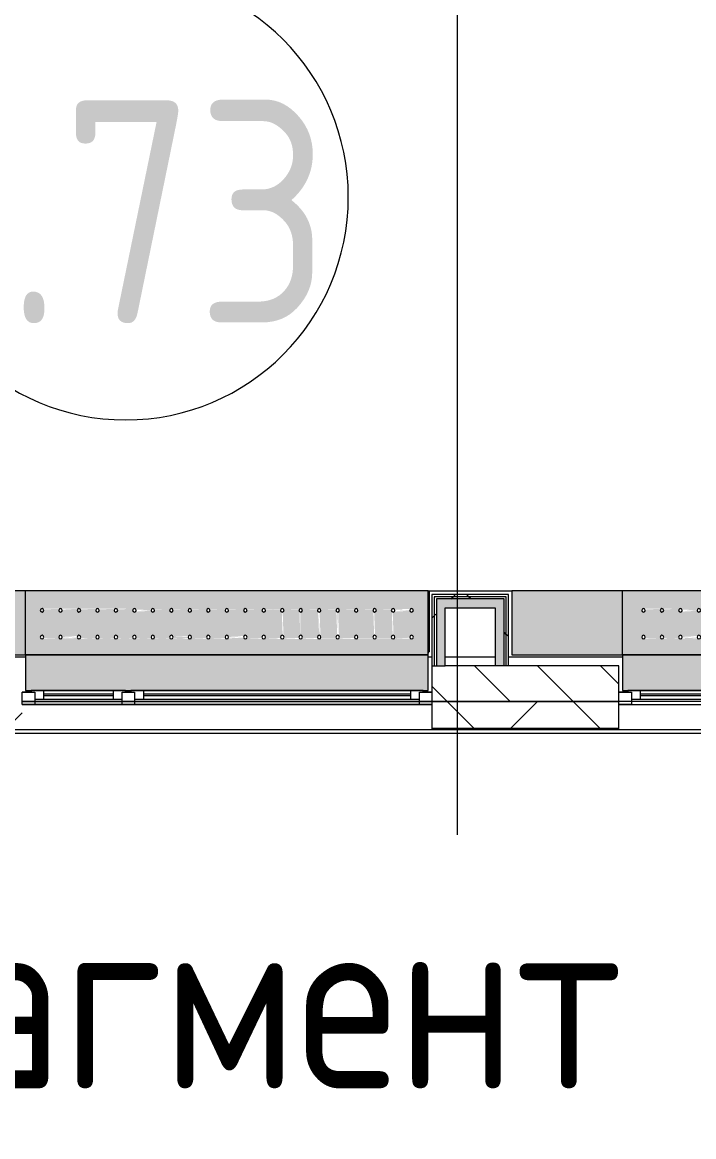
# Model space of a CAD drawing. Header units: millimetres. Extents: x 54725 to 263872, y -8553 to 29614.
# Drawn here: x 250542 to 254312, y -2542 to 3710 of the extents above; entities that cross this region are included whole.
import ezdxf

# ---------------------------------------------------------------- set-up
doc = ezdxf.new("R2010")
doc.units = ezdxf.units.MM
for name, color, linetype, lineweight in [('A-AREA-IDEN', 7, 'Continuous', 9), ('A-GLAZ-2', 7, 'Continuous', 5), ('A-WALL', 7, 'Continuous', 9), ('A-WALL-4', 7, 'Continuous', 5), ('I-WALL-3', 7, 'Continuous', 5), ('Знаки', 7, 'Continuous', 5)]:
    doc.layers.add(name, color=color, linetype=linetype, lineweight=lineweight)
for name, color, linetype, lineweight, true_color in [('A-FLOR-1', 7, 'Continuous', 5, 0xaaaaaa), ('G-ANNO-TEXT-1', 7, 'Continuous', 9, 0x3c3c3c), ('I-WALL-1', 7, 'Continuous', 5, 0xe7e7e7), ('Знаки-3', 7, 'Continuous', 5, 0xd7cfbf)]:
    doc.layers.add(name, color=color, linetype=linetype, lineweight=lineweight, true_color=true_color)
doc.styles.add('GOST Common_3', font='GOST_Common.ttf', dxfattribs={"width": 0.9, "height": 1250})
doc.styles.add('GOST Common_4', font='GOST_Common.ttf', dxfattribs={"width": 0.9, "height": 1000})
pattern_1 = [(45, (136861.56, 0), (-530.33, 530.33), []), (135, (136861.56, 0), (-530.33, -530.33), [])]

# ---------------------------------------------------------------- blocks, each defined once
blk = doc.blocks.new('120_Окно_СКБ_2Ст_Фрамуга сверху - 120_Окно_СКБ_2Ст_2300х2500_h_ ДОО-19727959-Общий план 1 этажа с размещением фрагментов 1_10-1_12')
at = {"layer": 'A-GLAZ-2'}
for p, q in [((-1150, -127), (-1150, -57)), ((-1150, -57), (-1080, -57)), ((1150, -57), (-1150, -57)), ((-1080, -57), (-1080, -127)), ((-1080, -57), (1080, -57)), ((520, -127), (520, -57)), ((520, -57), (590, -57)), ((590, -57), (590, -127)), ((1080, -127), (1080, -57)), ((1080, -57), (1150, -57)), ((1150, -57), (1150, -127)), ((520, -87), (-1080, -87)), ((-1080, -87), (-1080, -127)), ((-1030, -137), (-1030, -87)), ((-1030, -107), (470, -107)), ((470, -117), (-1030, -117)), ((470, -137), (470, -87)), ((520, -127), (520, -87)), ((1080, -87), (590, -87)), ((590, -87), (590, -127)), ((640, -137), (640, -87)), ((640, -107), (1030, -107)), ((1030, -117), (640, -117)), ((1030, -137), (1030, -87)), ((1080, -127), (1080, -87)), ((-1080, -127), (-1150, -127)), ((-1150, -127), (-1100, -127)), ((-1080, -127), (-1100, -127)), ((-1100, -127), (-1100, -137)), ((-1100, -137), (540, -137)), ((540, -137), (-1100, -137)), ((590, -127), (520, -127)), ((540, -127), (520, -127)), ((540, -127), (570, -127)), ((540, -127), (570, -127)), ((540, -137), (540, -127)), ((590, -127), (570, -127)), ((570, -127), (570, -137)), ((570, -137), (1100, -137)), ((1100, -137), (570, -137)), ((1150, -127), (1080, -127)), ((1100, -127), (1080, -127)), ((1100, -127), (1150, -127)), ((1100, -137), (1100, -127))]:
    blk.add_line(p, q, dxfattribs=at)
blk = doc.blocks.new('120_Окно_СКБ_1Ст - 120_Окно_СКБ_1Ст 900х2500_h_ с форточкой-22876038-Общий план 1 этажа с размещением фрагментов 1_10-1_12')
at = {"layer": 'A-GLAZ-2'}
for p, q in [((-450, -127), (-450, -57)), ((-450, -57), (-380, -57)), ((450, -57), (-450, -57)), ((-380, -57), (-380, -127)), ((380, -127), (380, -57)), ((380, -57), (450, -57)), ((450, -57), (450, -127)), ((380, -87), (-380, -87)), ((-380, -87), (-380, -127)), ((-330, -137), (-330, -87)), ((-330, -107), (330, -107)), ((330, -117), (-330, -117)), ((330, -137), (330, -87)), ((380, -127), (380, -87)), ((-380, -127), (-450, -127)), ((-450, -127), (-400, -127)), ((-380, -127), (-400, -127)), ((-400, -127), (-400, -137)), ((-400, -137), (400, -137)), ((400, -137), (-400, -137)), ((450, -127), (380, -127)), ((400, -127), (380, -127)), ((400, -127), (450, -127)), ((400, -137), (400, -127))]:
    blk.add_line(p, q, dxfattribs=at)
blk = doc.blocks.new('Зашивка радиатора_ с перфорацией М7_1 - Зашивка радиатора_ с перфорацией М7_1-V280-Общий план 1 этажа с размещением фрагментов 1_10-1_12')
at = {"layer": 'Знаки-3'}
blk.add_hatch(color=256, dxfattribs=at).paths.add_polyline_path([(1298.3, 380), (1298.3, 379.3), (-370, 379.3), (-370, 180), (1890, 180), (1890, 380), (1328.3, 380)])
h = blk.add_hatch(color=256, dxfattribs=at)
h.paths.add_polyline_path([(1890, 180), (-370, 180), (-370, -179.9), (1890, -178.7), (1890, 179.9)])
h.paths.add_polyline_path([(1684.1, 77.8), (1684.1, 82.9), (1599.7, 77.8)])
h.paths.add_polyline_path([(1061.6, 77.8), (1065.9, 88.8), (1059, 89), (976.2, 85.4), (977.2, 77.8)])
h.paths.add_polyline_path([(750.3, 77.8), (750.3, 82.9), (665.9, 77.8)])
h.paths.add_polyline_path([(1184.7, -67.1), (1184.7, -72.2), (1269.1, -67.1)])
h.paths.add_polyline_path([(373.5, 90.4), (1806.2, 85.4), (1806.2, 75.4), (1797.5, 70.4), (1788.8, 75.4), (1788.8, 85.4), (1787.5, 89), (1702.4, 85.4), (1702.4, 75.4), (1693.7, 70.4), (1684.5, 76.7), (1684.1, 77.8), (1597.1, 73.3), (1587.4, 70.7), (1580.3, 77.8), (1584.7, 88.8), (1580, 89), (1494.9, 85.4), (1494.9, 75.4), (1486.2, 70.4), (1477.6, 75.4), (1477.6, 85.4), (1476.2, 89), (1391.2, 85.4), (1391.2, 75.4), (1382.5, 70.4), (1373.8, 75.4), (1373.8, 85.4), (1372.5, 89), (1287.4, 85.4), (1287.4, 75.4), (1278.7, 70.4), (1270.1, 75.4), (1270.1, 85.4), (1268.7, 89), (1183.7, 85.4), (1183.7, 75.4), (1175, 70.4), (1166.3, 75.4), (1166.3, 85.4), (1164.3, 89), (1079.9, 85.4), (1079.9, 75.4), (1071.2, 70.4), (1062.6, 75.4), (1061.6, 77.8), (974.6, 73.3), (964.9, 70.7), (957.8, 77.8), (962.2, 88.8), (957.5, 89), (872.4, 85.4), (872.4, 75.4), (863.7, 70.4), (855.1, 75.4), (855.1, 85.4), (853.7, 89), (768.7, 85.4), (768.7, 75.4), (760, 70.4), (751.3, 75.4), (750, 77.8), (663.3, 73.3), (653.7, 70.7), (646.6, 77.8), (649.2, 87.4), (646.6, 89), (561.2, 85.4), (561.2, 75.4), (552.5, 70.4), (543.8, 75.4), (543.8, 85.4), (542.8, 89), (457.4, 85.4), (457.4, 75.4), (448.7, 70.4), (446.2, 70.7), (451.3, -60), (458.4, -67.1), (455.8, -76.7), (458.7, -78.3), (543.8, -74.6), (543.8, -64.6), (552.5, -59.6), (561.2, -64.6), (561.2, -74.6), (562.5, -78.3), (647.6, -74.6), (647.6, -64.6), (656.2, -59.6), (664.9, -64.6), (664.9, -74.6), (666.2, -78.3), (751.3, -74.6), (751.3, -64.6), (760, -59.6), (768.7, -64.6), (768.7, -74.6), (771.1, -78.3), (855.1, -74.6), (855.1, -64.6), (863.7, -59.6), (872.4, -64.6), (872.4, -74.6), (873.4, -78.3), (958.8, -74.6), (958.8, -64.6), (967.5, -59.6), (976.2, -64.6), (976.2, -74.6), (977.2, -78.3), (1062.6, -74.6), (1062.6, -64.6), (1071.2, -59.6), (1079.9, -64.6), (1079.9, -74.6), (1080.9, -78.3), (1166.3, -74.6), (1166.3, -64.6), (1175, -59.6), (1183.7, -64.6), (1185, -67), (1271.7, -62.6), (1281.3, -60), (1288.4, -67.1), (1284.1, -78.1), (1288.4, -78.3), (1373.8, -74.6), (1373.8, -64.6), (1382.5, -59.6), (1391.2, -64.6), (1391.2, -74.6), (1392.2, -78.3), (1477.6, -74.6), (1477.6, -64.6), (1486.2, -59.6), (1494.9, -64.6), (1494.9, -74.6), (1495.9, -78.3), (1581.3, -74.6), (1581.3, -64.6), (1590, -59.6), (1598.7, -64.6), (1598.7, -74.6), (1599.7, -78.3), (1684.5, -73.3), (1686.1, -63.3), (1695.6, -59.9), (1702.6, -65.2), (1702.4, -74.6), (1703.4, -78.3), (1788.8, -74.6), (1788.8, -64.6), (1797.5, -59.6), (1806.2, -64.6), (1806.2, -74.6), (1797.5, -79.6), (1794.9, -79.3), (-286.2, -74.6), (-286.2, -64.6), (-277.5, -59.6), (-268.8, -64.6), (-267.8, -67.1), (-180.8, -62.6), (-171.2, -60), (-176.3, 70.7), (-183.4, 77.8), (-180.8, 87.4), (-183.4, 89), (-268.1, 83.6), (-268.8, 75.4), (-277.5, 70.4), (-286.2, 75.4), (-286.2, 85.4), (-277.5, 90.4), (-274.9, 90), (345, 90.4)])
h.paths.add_polyline_path([(661.2, 89), (666.2, 83), (752.9, 87.4), (750.3, 89), (661.6, 89)])
h.paths.add_polyline_path([(-165.1, 89), (-165.1, 85.4), (-165.1, 75.4), (-171.2, 70.7), (-166.7, -62.6), (-164.1, -72.2), (-163.8, -78.3), (-78.7, -74.6), (-78.7, -64.6), (-70, -59.6), (-67.4, -60), (-72.6, 70.7), (-79.7, 77.8), (-77.1, 87.4), (-79.7, 89), (-164.1, 89)])
h.paths.add_polyline_path([(243.8, 70.7), (238.7, 70.7), (243.8, -60)])
h.paths.add_polyline_path([(347.6, 70.7), (337.9, 73.3), (335.3, 82.9), (335.3, 89), (249.9, 85.4), (249.9, 75.4), (243.8, 70.7), (248.3, -62.6), (250.9, -72.2), (251.2, -78.3), (336.3, -74.6), (336.3, -64.6), (345, -59.6), (347.6, -60)])
h.paths.add_polyline_path([(443.7, 89), (353.7, 85.4), (353.7, 75.4), (347.6, 70.7), (352.1, -62.6), (354.7, -72.2), (355, -78.3), (440.1, -74.6), (440.1, -64.6), (446.2, -60), (441.7, 73.3), (439.1, 82.9), (441.7, 87.4)])
h.paths.add_polyline_path([(134.9, -60), (140.1, -60), (134.9, 70.7)])
h.paths.add_polyline_path([(-65, 89), (-60, 80.4), (-65, 71.7), (-67.4, 70.7), (-62.9, -62.6), (-60.3, -72.2), (-60, -78.3), (25.1, -74.6), (25.1, -64.6), (33.7, -59.6), (42.4, -64.6), (42.4, -74.6), (43.7, -78.3), (128.8, -74.6), (128.8, -64.6), (134.9, -60), (130.4, 73.3), (127.8, 82.9), (127.8, 89), (42.4, 85.4), (42.4, 75.4), (33.7, 70.4), (25.1, 75.4), (25.1, 85.4), (24.1, 89), (-64.7, 89)])
h.paths.add_polyline_path([(144.6, 89), (146.2, 85.4), (146.2, 75.4), (140.1, 70.7), (144.6, -62.6), (147.2, -72.2), (147.5, -78.3), (232.6, -74.6), (232.6, -64.6), (238.7, -60), (234.2, 73.3), (231.6, 82.9), (231.6, 89), (145.1, 89)])
h.paths.add_polyline_path([(1684.5, 89), (1598.7, 85.4), (1599.7, 82.9), (1686.7, 87.4), (1685.1, 89)])
h.paths.add_polyline_path([(-267.8, -67.1), (-267.8, -72.2), (-183.4, -67.1)])
h.paths.add_polyline_path([(-183.4, -72.2), (-270.4, -76.7), (-267.5, -78.3), (-182.4, -74.6)])
h.paths.add_polyline_path([(1184.7, -72.2), (1184.7, -78.3), (1270.1, -74.6), (1268.7, -72.2)])
at = {"layer": 'Знаки'}
for p, q in [((-341.7, 380), (-370, 380)), ((-370, 380), (-370, 180)), ((1328.3, 380), (1298.3, 380)), ((1890, 380), (1858.3, 380)), ((1890, 180), (1890, 380)), ((-370, 180), (1890, 180)), ((1890, 180), (-370, 180)), ((-370, 180), (-370, -179.9)), ((-370, -179.9), (1890, -179.9))]:
    blk.add_line(p, q, dxfattribs=at)
for centre, start, end in [((-277.5, 80.4), 0, 180), ((-277.5, 80.4), 180, 360), ((-173.7, 80.4), 0, 180), ((-173.7, 80.4), 180, 0), ((-70, 80.4), 0, 180), ((-70, 80.4), 180, 0), ((33.7, 80.4), 0, 180), ((33.7, 80.4), 180, 360), ((137.5, 80.4), 0, 180), ((137.5, 80.4), 180, 0), ((241.3, 80.4), 0, 180), ((241.3, 80.4), 180, 0), ((345, 80.4), 0, 180), ((345, 80.4), 180, 0), ((448.7, 80.4), 0, 180), ((448.7, 80.4), 180, 0), ((552.5, 80.4), 0, 180), ((552.5, 80.4), 180, 360), ((656.2, 80.4), 0, 180), ((656.2, 80.4), 180, 0), ((760, 80.4), 0, 180), ((760, 80.4), 180, 0), ((863.7, 80.4), 0, 180), ((863.7, 80.4), 180, 0), ((967.5, 80.4), 0, 180), ((967.5, 80.4), 180, 0), ((1071.2, 80.4), 0, 180), ((1071.2, 80.4), 180, 0), ((1175, 80.4), 0, 180), ((1175, 80.4), 180, 0), ((1278.7, 80.4), 0, 180), ((1278.7, 80.4), 180, 0), ((1382.5, 80.4), 0, 180), ((1382.5, 80.4), 180, 0), ((1486.2, 80.4), 0, 180), ((1486.2, 80.4), 180, 360), ((1590, 80.4), 0, 180), ((1590, 80.4), 180, 0), ((1693.7, 80.4), 0, 180), ((1693.7, 80.4), 180, 360), ((1797.5, 80.4), 0, 180), ((1797.5, 80.4), 180, 0), ((-277.5, -69.6), 0, 180), ((-173.7, -69.6), 0, 180), ((-70, -69.6), 0, 180), ((33.7, -69.6), 0, 180), ((137.5, -69.6), 0, 180), ((241.3, -69.6), 0, 180), ((345, -69.6), 0, 180), ((448.7, -69.6), 0, 180), ((552.5, -69.6), 0, 180), ((656.2, -69.6), 0, 180), ((760, -69.6), 0, 180), ((863.7, -69.6), 0, 180), ((967.5, -69.6), 0, 180), ((1071.2, -69.6), 0, 180), ((1175, -69.6), 0, 180), ((1278.7, -69.6), 0, 180), ((1382.5, -69.6), 0, 180), ((1486.2, -69.6), 0, 180), ((1590, -69.6), 0, 180), ((1693.7, -69.6), 0, 180), ((1797.5, -69.6), 0, 180), ((-277.5, -69.6), 180, 0), ((-173.7, -69.6), 180, 0), ((-70, -69.6), 180, 0), ((33.7, -69.6), 180, 0), ((137.5, -69.6), 180, 0), ((241.3, -69.6), 180, 0), ((345, -69.6), 180, 0), ((448.7, -69.6), 180, 0), ((552.5, -69.6), 180, 0), ((656.2, -69.6), 180, 0), ((760, -69.6), 180, 0), ((863.7, -69.6), 180, 0), ((967.5, -69.6), 180, 0), ((1071.2, -69.6), 180, 0), ((1175, -69.6), 180, 0), ((1278.7, -69.6), 180, 0), ((1382.5, -69.6), 180, 0), ((1486.2, -69.6), 180, 0), ((1590, -69.6), 180, 0), ((1693.7, -69.6), 180, 0), ((1797.5, -69.6), 180, 0)]:
    blk.add_arc(centre, 10, start, end, dxfattribs=at)
blk = doc.blocks.new('Зашивка без перфорации М3 - М3_11-30988427-Общий план 1 этажа с размещением фрагментов 1_10-1_12')
at = {"layer": 'Знаки-3'}
blk.add_hatch(color=256, dxfattribs=at).paths.add_polyline_path([(378.3, 180), (-430, 180), (-430, -179.9), (390.2, -178.6), (390.2, 180)])
at = {"layer": 'Знаки'}
for p, q in [((390.2, 180), (-430, 180)), ((-430, 180), (-430, -179.9)), ((390.2, -179.9), (390.2, 180)), ((-430, -179.9), (390.2, -179.9))]:
    blk.add_line(p, q, dxfattribs=at)
blk = doc.blocks.new('Зашивка радиатора_ с перфорацией М1_1 - Зашивка радиатора_ с перфорацией М1_1-V282-Общий план 1 этажа с размещением фрагментов 1_10-1_12')
at = {"layer": 'Знаки-3'}
blk.add_hatch(color=256, dxfattribs=at).paths.add_polyline_path([(-430, 380), (-430, 180), (430, 180), (429.8, 380), (-400, 380)])
h = blk.add_hatch(color=256, dxfattribs=at)
h.paths.add_polyline_path([(430.2, 180), (-430, 180), (-430, -179.9), (430.2, -178.6), (430.2, 171.4)])
h.paths.add_polyline_path([(95.1, 77.8), (95.1, 82.9), (10.7, 77.8)])
h.paths.add_polyline_path([(-310.3, 90.4), (-307.7, 90), (320.9, 85.4), (320.9, 75.4), (312.2, 70.4), (303.6, 75.4), (303.8, 85.7), (302.2, 89), (217.2, 85.4), (217.2, 75.4), (208.5, 70.4), (199.8, 75.4), (199.8, 85.4), (198.5, 89), (113.4, 85.4), (113.4, 75.4), (104.7, 70.4), (96.1, 75.4), (95.1, 77.8), (8.1, 73.3), (-1.6, 70.7), (-8.7, 77.8), (-6.1, 87.4), (-8.7, 89), (-94.1, 85.4), (-94.6, 74.7), (-102.8, 70.4), (-111.4, 75.4), (-111.4, 85.4), (-112.4, 89), (-197.8, 85.4), (-197.8, 75.4), (-206.5, 70.4), (-215.2, 75.4), (-215.2, 85.4), (-216.2, 89), (-301.6, 85.4), (-301.6, 75.4), (-310.3, 70.4), (-318.9, 75.4), (-318.9, 85.4), (-312.8, 90)])
h.paths.add_polyline_path([(99.7, 89), (9.7, 85.4), (10.7, 82.9), (97.7, 87.4), (99.4, 88.8)])
h.paths.add_polyline_path([(-300.6, -67.1), (-300.6, -72.2), (-216.2, -67.1)])
h.paths.add_polyline_path([(-93.1, -67.1), (-93.1, -72.2), (-8.7, -67.1)])
h.paths.add_polyline_path([(10.7, -67.1), (10.7, -72.2), (95.1, -67.1)])
h.paths.add_polyline_path([(102.2, -60), (112.9, -64), (114.4, -72.2), (114.4, -78.3), (199.8, -74.6), (199.8, -64.6), (208.5, -59.6), (217.2, -64.6), (217.2, -74.6), (215.6, -78.3), (303.3, -74), (303.6, -64.6), (312.2, -59.6), (320.9, -64.6), (320.9, -74.6), (312.2, -79.6), (309.7, -79.3), (-318.9, -74.6), (-318.9, -64.6), (-310.3, -59.6), (-301.6, -64.6), (-300.6, -67.1), (-213.6, -62.6), (-203.9, -60), (-196.8, -67.1), (-199.4, -76.7), (-196.5, -78.3), (-111.4, -74.6), (-111.4, -64.6), (-102.8, -59.6), (-94.1, -64.6), (-93.1, -67.1), (-6.1, -62.6), (3.6, -60), (11, -67), (98.2, -62.2), (99.7, -61)])
h.paths.add_polyline_path([(-93.1, -72.2), (-92.8, -78.3), (-7.7, -74.6), (-8.7, -72.2), (-92.8, -72.2)])
h.paths.add_polyline_path([(-216.2, -72.2), (-303.2, -76.7), (-300.3, -78.3), (-215.2, -74.6)])
h.paths.add_polyline_path([(10.7, -72.2), (10.7, -78.3), (96.1, -74.6), (94.7, -72.2)])
at = {"layer": 'Знаки'}
for p, q in [((-400, 380), (-430, 380)), ((-430, 380), (-430, 180)), ((430, 380), (400, 380)), ((430, 180), (430, 380)), ((-430, 180), (430, 180)), ((430.2, 180), (-430, 180)), ((-430, 180), (-430, -179.9)), ((-430, -179.9), (430.2, -179.9))]:
    blk.add_line(p, q, dxfattribs=at)
for centre, start, end in [((-310.3, 80.4), 180, 0), ((-310.3, 80.4), 0, 180), ((-206.5, 80.4), 0, 180), ((-206.5, 80.4), 180, 360), ((-102.8, 80.4), 0, 180), ((-102.8, 80.4), 180, 0), ((1, 80.4), 0, 180), ((1, 80.4), 180, 0), ((104.7, 80.4), 0, 180), ((104.7, 80.4), 180, 360), ((208.5, 80.4), 0, 180), ((208.5, 80.4), 180, 0), ((312.2, 80.4), 0, 180), ((312.2, 80.4), 180, 0), ((-310.3, -69.6), 0, 180), ((-206.5, -69.6), 0, 180), ((-102.8, -69.6), 0, 180), ((1, -69.6), 0, 180), ((104.7, -69.6), 0, 180), ((208.5, -69.6), 0, 180), ((312.2, -69.6), 0, 180), ((-310.3, -69.6), 180, 0), ((-206.5, -69.6), 180, 0), ((-102.8, -69.6), 180, 0), ((1, -69.6), 180, 0), ((104.7, -69.6), 180, 0), ((208.5, -69.6), 180, 0), ((312.2, -69.6), 180, 0)]:
    blk.add_arc(centre, 10, start, end, dxfattribs=at)
blk = doc.blocks.new('Зашивка без перфорации М3 - М3_7-30988310-Общий план 1 этажа с размещением фрагментов 1_10-1_12')
at = {"layer": 'Знаки-3'}
blk.add_hatch(color=256, dxfattribs=at).paths.add_polyline_path([(189, 180), (-430, 180), (-430, -179.9), (190.2, -179.9), (190.2, 180)])
at = {"layer": 'Знаки'}
for p, q in [((190.2, 180), (-430, 180)), ((-430, 180), (-430, -179.9)), ((190.2, -179.9), (190.2, 180)), ((-430, -179.9), (190.2, -179.9))]:
    blk.add_line(p, q, dxfattribs=at)
blk = doc.blocks.new('Зашивка_ торцевая панель - Зашивка_ торцевая панель Т2-V297-Общий план 1 этажа с размещением фрагментов 1_10-1_12')
at = {"layer": 'Знаки-3'}
blk.add_hatch(color=256, dxfattribs=at).paths.add_polyline_path([(-412.7, -160), (-406, -160), (-411, 180), (-412.7, 180), (-412.7, -151.7)])
at = {"layer": 'Знаки'}
for p, q in [((-412.7, 180), (-406, 180)), ((-406, 180), (-406, -160)), ((-412.7, -160), (-406, -160))]:
    blk.add_line(p, q, dxfattribs=at)
blk = doc.blocks.new('Марка_Помещения - Номер-25198446-Общий план 1 этажа с размещением фрагментов 1_10-1_12')
at = {"layer": 'A-AREA-IDEN'}
for start, end in [(360, 180), (180, 360)]:
    blk.add_arc((0, 0), 2.5, start, end, dxfattribs=at)

msp = doc.modelspace()

# ---------------------------------------------------------------- hatches: boundary and pattern name
at = {"layer": 'A-WALL-4'}
h = msp.add_hatch(dxfattribs=at)
h.set_pattern_fill('FP_62', color=256, style=0, pattern_type=2)
h.set_pattern_definition([(135, (136861.56, 0), (-176.7767, -176.7767), [])])
h.paths.add_polyline_path([(260591.6, -100), (260591.6, 100), (260391.6, 100), (260391.6, -100)])
h.paths.add_polyline_path([(228791.6, -100), (229591.6, -100), (229591.6, 100), (228791.6, 100), (228791.6, -68.4)])
h.paths.add_polyline_path([(231641.6, -100), (231641.6, 100), (231391.6, 100), (231391.6, -100)])
h.paths.add_polyline_path([(233984.5, -100), (234966.6, -100), (234966.6, 100), (233966.6, 100), (233966.6, -100)])
h.paths.add_polyline_path([(257991.6, -100), (258091.6, -100), (258091.6, 100), (257991.6, 100), (257991.6, -11)])
h.paths.add_polyline_path([(237691.6, -100), (238591.6, -100), (238591.6, 100), (237691.6, 100), (237691.6, 82.2)])
h.paths.add_polyline_path([(239741.6, -100), (239741.6, 100), (239491.6, 100), (239491.6, -100)])
h.paths.add_polyline_path([(242041.6, -100), (243091.6, -100), (243091.6, 100), (242041.6, 100), (242041.6, -27.9)])
h.paths.add_polyline_path([(256191.6, -100), (256191.6, 100), (255691.6, 100), (255691.6, -100), (256009.4, -100)])
h.paths.add_polyline_path([(246531.6, -100), (246691.6, -100), (246691.6, 100), (246341.6, 100), (246341.6, -100), (246516.6, -100)])
h.paths.add_polyline_path([(253387.4, -100), (253891.6, -100), (253891.6, 100), (252841.6, 100), (252841.6, -100), (252863, -100)])
h.paths.add_polyline_path([(247591.6, -100), (248491.6, -100), (248491.6, 100), (247591.6, 100), (247591.6, -55)])
h.paths.add_polyline_path([(250541.6, -100), (250541.6, 100), (250291.6, 100), (250291.6, -100)])
h = msp.add_hatch(dxfattribs=at)
h.set_pattern_fill('FP_84', color=256, style=0, pattern_type=2)
h.set_pattern_definition([(45, (136861.56, 0), (-353.5534, 353.5534), []), (135, (136861.56, 0), (-353.5534, -353.5534), [])])
h.paths.add_polyline_path([(226071.6, -250), (227891.6, -250), (227891.6, -100), (226071.6, -100)])
h.paths.add_polyline_path([(258091.6, -250), (258091.6, -100), (257091.6, -100), (257091.6, -250), (257582.6, -250)])
h.paths.add_polyline_path([(261941.6, -250), (261941.6, -100), (260391.6, -100), (260391.6, -250), (261938.7, -250)])
h.paths.add_polyline_path([(256191.6, -250), (256191.6, -100), (254791.6, -100), (254791.6, -250), (255485, -250)])
h.paths.add_polyline_path([(252841.6, -250), (253891.6, -250), (253891.6, -100), (252841.6, -100), (252841.6, -210)])
h.paths.add_polyline_path([(248491.6, -250), (248491.6, -100), (247591.6, -100), (247591.6, -250)])
h.paths.add_polyline_path([(250541.6, -250), (250541.6, -100), (249391.6, -100), (249391.6, -250)])
h.paths.add_polyline_path([(246341.6, -250), (246691.6, -250), (246691.6, -100), (246341.6, -100), (246341.6, -210)])
h.paths.add_polyline_path([(230491.6, -250), (231641.6, -250), (231641.6, -100), (230491.6, -100), (230491.6, -210)])
h.paths.add_polyline_path([(239741.6, -250), (239741.6, -100), (237691.6, -100), (237691.6, -250), (238704.1, -250)])
h.paths.add_polyline_path([(236791.6, -250), (236791.6, -100), (235891.6, -100), (235891.6, -250), (236606.5, -250)])
h.paths.add_polyline_path([(242041.6, -250), (243091.6, -250), (243091.6, -100), (242041.6, -100), (242041.6, -210)])
h.paths.add_polyline_path([(233941.6, -250), (234991.6, -250), (234991.6, -100), (233941.6, -100), (233941.6, -210)])
h.paths.add_polyline_path([(243991.6, -250), (244891.6, -250), (244891.6, -100), (243991.6, -100), (243991.6, -210)])
h.paths.add_polyline_path([(229591.6, -250), (229591.6, -100), (228791.6, -100), (228791.6, -250)])
at = {"layer": 'I-WALL-1'}
for points in [[(252916.6, 100), (252916.6, 475), (252866.6, 475), (252866.6, 100)], [(253246.6, 425), (253246.6, 475), (252916.6, 475), (252916.6, 425), (253196.6, 425)], [(253196.6, 100), (253246.6, 100), (253246.6, 425), (253196.6, 425), (253196.6, 146.6)]]:
    msp.add_hatch(color=256, dxfattribs=at).paths.add_polyline_path(points)
at = {"layer": 'I-WALL-3'}
h = msp.add_hatch(dxfattribs=at)
h.set_pattern_fill('FP_190', color=256, style=0, pattern_type=2)
h.set_pattern_definition(pattern_1)
h.paths.add_polyline_path([(252841.6, 100), (252854.1, 100), (252854.1, 500), (252841.6, 500), (252841.6, 133.8)])
h = msp.add_hatch(dxfattribs=at)
h.set_pattern_fill('FP_190', color=256, style=0, pattern_type=2)
h.set_pattern_definition(pattern_1)
h.paths.add_polyline_path([(252866.6, 487.5), (253271.6, 487.5), (253271.6, 500), (252854.1, 500), (252854.1, 487.5), (252863, 487.5)])
h = msp.add_hatch(dxfattribs=at)
h.set_pattern_fill('FP_190', color=256, style=0, pattern_type=2)
h.set_pattern_definition(pattern_1)
h.paths.add_polyline_path([(252854.1, 100), (252866.6, 100), (252863, 487.5), (252854.1, 487.1), (252854.1, 134.3)])
h = msp.add_hatch(dxfattribs=at)
h.set_pattern_fill('FP_190', color=256, style=0, pattern_type=2)
h.set_pattern_definition(pattern_1)
h.paths.add_polyline_path([(252866.6, 475), (253259.1, 475), (253259.1, 487.5), (252866.6, 487.1)])
h = msp.add_hatch(dxfattribs=at)
h.set_pattern_fill('FP_190', color=256, style=0, pattern_type=2)
h.set_pattern_definition(pattern_1)
h.paths.add_polyline_path([(253259.1, 100), (253259.1, 475), (253246.6, 475), (253246.6, 100)])
h = msp.add_hatch(dxfattribs=at)
h.set_pattern_fill('FP_190', color=256, style=0, pattern_type=2)
h.set_pattern_definition(pattern_1)
h.paths.add_polyline_path([(253259.1, 100), (253271.6, 100), (253271.6, 487.5), (253259.1, 487.1), (253259.1, 148.8)])

# ---------------------------------------------------------------- linework, layer by layer
at = {"layer": 'A-FLOR-1'}
for p, q in [((252821.6, 520), (253291.1, 520)), ((252821.6, 170), (252821.6, 177.4))]:
    msp.add_line(p, q, dxfattribs=at)
at = {"layer": 'A-WALL'}
for p, q in [((252854.1, 487.5), (252854.1, 100)), ((253259.1, 487.5), (252854.1, 487.5)), ((252866.6, 475), (252866.6, 100)), ((253246.6, 475), (252866.6, 475)), ((253246.6, 100), (253246.6, 475)), ((253259.1, 100), (253259.1, 487.5)), ((252841.6, -100), (253891.6, -100)), ((253891.6, -100), (252841.6, -100)), ((252841.6, -250), (253891.6, -250)), ((252841.6, -253), (253891.6, -253))]:
    msp.add_line(p, q, dxfattribs=at)
at = {"layer": 'A-WALL-4'}
for p, q in [((252841.6, 100), (252841.6, -258)), ((253891.6, 100), (252916.6, 100)), ((253891.6, -258), (253891.6, 100)), ((250541.6, -100), (252841.6, -100)), ((255691.6, -100), (253891.6, -100)), ((262121.6, -280), (246341.6, -280)), ((249391.6, -258), (262099.6, -258))]:
    msp.add_line(p, q, dxfattribs=at)
at = {"layer": 'G-ANNO-TEXT-1'}
msp.add_line((252983.9, 5292), (252983.9, -848.1), dxfattribs=at)
at = {"layer": 'I-WALL-3'}
for p, q in [((252841.6, 500), (252841.6, 100)), ((253271.6, 500), (252841.6, 500)), ((253271.6, 100), (253271.6, 500)), ((252916.6, 100), (252916.6, 425)), ((252916.6, 425), (253196.6, 425)), ((253196.6, 425), (253196.6, 100)), ((250291.6, 150), (250559.9, 150)), ((252819.9, 150), (252841.6, 150)), ((252916.6, 150), (253196.6, 150)), ((253271.6, 150), (253911.6, 150)), ((252841.6, 100), (252916.6, 100)), ((252841.6, -100), (250541.6, -100)), ((254791.6, -100), (253891.6, -100))]:
    msp.add_line(p, q, dxfattribs=at)

# ---------------------------------------------------------------- block references
at = {"layer": 'A-AREA-IDEN', "xscale": 499.9999999999995, "yscale": 499.9999999999995, "zscale": 499.9999999999995}
msp.add_blockref('Марка_Помещения - Номер-25198446-Общий план 1 этажа с размещением фрагментов 1_10-1_12', (251122.1, 2729.3), dxfattribs=at)
at = {"layer": 'A-GLAZ-2', "rotation": 180}
for name, p in [('120_Окно_СКБ_2Ст_Фрамуга сверху - 120_Окно_СКБ_2Ст_2300х2500_h_ ДОО-19727959-Общий план 1 этажа с размещением фрагментов 1_10-1_12', (251691.6, -175)), ('120_Окно_СКБ_1Ст - 120_Окно_СКБ_1Ст 900х2500_h_ с форточкой-22876038-Общий план 1 этажа с размещением фрагментов 1_10-1_12', (254341.6, -175))]:
    msp.add_blockref(name, p, dxfattribs=at)
at = {"layer": 'Знаки', "rotation": 180}
for name, p in [('Зашивка без перфорации М3 - М3_11-30988427-Общий план 1 этажа с размещением фрагментов 1_10-1_12', (250129.9, 341.4)), ('Зашивка радиатора_ с перфорацией М7_1 - Зашивка радиатора_ с перфорацией М7_1-V280-Общий план 1 этажа с размещением фрагментов 1_10-1_12', (252449.9, 341.3)), ('Зашивка без перфорации М3 - М3_7-30988310-Общий план 1 этажа с размещением фрагментов 1_10-1_12', (253481.3, 341.4)), ('Зашивка радиатора_ с перфорацией М1_1 - Зашивка радиатора_ с перфорацией М1_1-V282-Общий план 1 этажа с размещением фрагментов 1_10-1_12', (254341.6, 341.4))]:
    msp.add_blockref(name, p, dxfattribs=at)
at = {"layer": 'Знаки'}
msp.add_blockref('Зашивка_ торцевая панель - Зашивка_ торцевая панель Т2-V297-Общий план 1 этажа с размещением фрагментов 1_10-1_12', (253232.6, 337.4), dxfattribs=at)

# ---------------------------------------------------------------- texts
at = {"layer": 'A-AREA-IDEN', "insert": (249912.7, 3272.1), "char_height": 1250, "width": 3030.379, "attachment_point": 1, "style": 'GOST Common_3'}
msp.add_mtext('1.73', dxfattribs=at)
at = {"layer": 'G-ANNO-TEXT-1', "insert": (248716.3, -1270.3), "char_height": 1000, "width": 7070.884, "attachment_point": 1, "style": 'GOST Common_4'}
msp.add_mtext('Фрагмент', dxfattribs=at)

doc.saveas('drawing.dxf')
